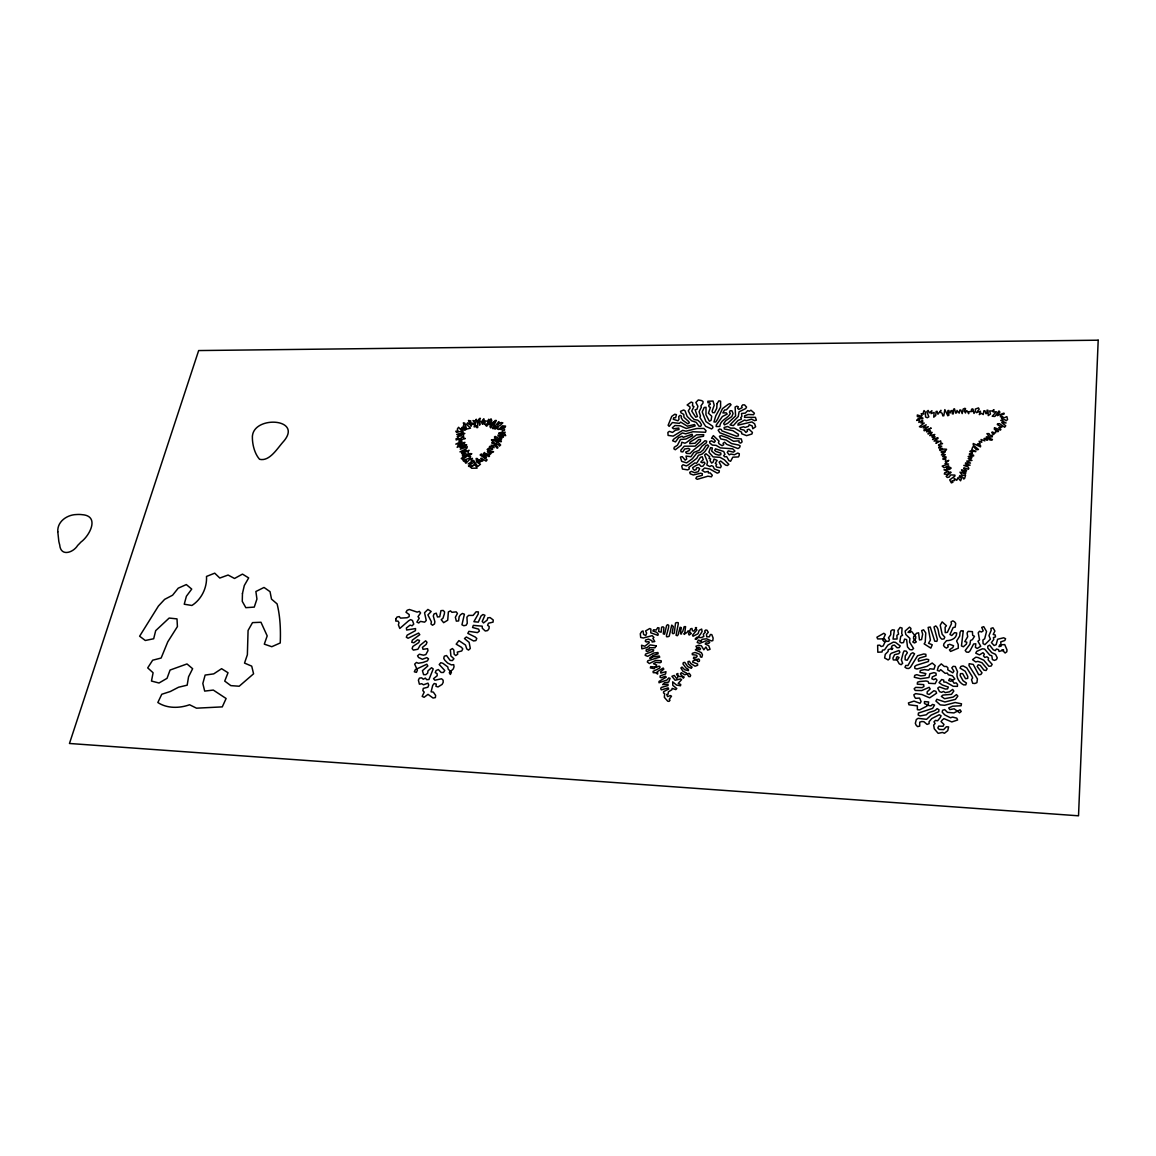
<?xml version="1.0" encoding="UTF-8"?>
<svg xmlns="http://www.w3.org/2000/svg" width="1156" height="1156" viewBox="0 0 1156 1156"><rect width="100%" height="100%" fill="white"/><g stroke="black" fill="none" stroke-linecap="round" stroke-linejoin="round"><path stroke-width="1.5" d="M252.456 435.812C254.566 415.394 303.031 418.472 283.74 441.231C277.642 447.791 269.81 461.808 259.565 459.293C254.45 453.528 252.138 443.846 252.398 436.245M656.276 645.843L655.004 647.793L649.47 647.692L649.022 648.935L646.276 649.686L646.132 650.973L647.288 651.579L650.987 649.629L653.66 649.86L653.371 651.131L645.554 654.065L645.178 655.336L647.62 656.362L653.819 653.01L657.937 652.533L658.096 653.79L652.692 655.553L651.131 658.154L649.73 658.284L650.553 657.172L659.195 656.016L659.744 657.143L647.837 660.741L647.331 661.983L649.34 663.53L655.727 660.408L661.145 660.726L661.304 661.998L660.076 662.735L655.929 662.374L653.501 663.732L656.738 665.018L654.238 668.688L650.351 667.879L650.698 666.607L656.521 667.214L659.122 666.116L660.062 666.998L659.455 668.211L653.082 671.405L653.227 672.676L657.735 672.778L657.648 674.078L656.55 673.341L657.229 671.737L663.168 668.038L663.804 669.136L660.611 671.824L660.827 673.081L665.972 671.679L665.567 673.991L660.177 675.884L660.076 677.199L661.275 677.777L665.336 676.26L666.304 677.141L658.978 681.462L659.007 682.763L666.896 680.046L668.775 677.951L670.104 678.312L668.659 682.098L664.483 682.734L662.706 684.583L668.009 684.207L668.009 685.522L661.174 687.502L660.726 688.788L661.376 689.886L668.168 687.878L668.645 689.077L663.587 691.649L663.515 692.964L664.657 693.643L664.353 697.343L667.706 701.172L669.093 701.389L669.989 700.29L669.237 699.221L671.506 696.187L670.307 695.551L667.59 696.591L666.665 694.409L668.081 694.149L668.37 691.866L671.911 689.684L672.127 688.369L675.783 689.583L676.78 688.557L672.821 685.392L672.676 681.838L676.549 685.06L680.508 685.754L680.711 684.439L678.196 683.398L681.606 679.67L680.479 678.948L675.118 680.263L671.925 676.274L674.266 675.436L676.578 678.442L677.705 677.561L677.907 673.486L676.563 674.078L677.127 675.263L679.786 676.621L682.994 676.419L684.164 677.098L683.297 678.225L680.451 673.76L681.361 672.691L684.742 674.786L689.164 673.327L690.681 675.364L690.146 676.621L688.73 676.563L686.52 673.052L682.936 671.217L680.898 667.98L682.026 667.099L684.728 669.772L688.47 670.61L688.355 669.324L686.043 668.038L682.979 663.934L683.341 662.648L684.757 662.374L687.661 666.579L691.274 668.298L692.083 667.171L688.225 663.847L688.008 661.535L689.424 661.319L690.782 663.472L695.074 666.217L697.646 665.278L697.559 663.992L692.617 662.099L693.08 660.842L698.759 658.949L699.51 659.989L699.322 661.29L697.921 661.651L696.114 659.339L693.484 658.544L693.687 657.258L696.346 657.331L697.184 656.218L696.461 655.177L692.328 654.672L692.285 653.4L695.002 652.461L697.559 653.4L700.001 654.426L700.464 656.911L701.808 657.258L702.487 654.831L701.374 652.62L695.363 649.831L698.889 647.158L700.608 648.762L699.741 649.845L697.314 648.718L695.955 646.247L698.658 645.236L701.345 645.742L703.845 649.788L705.926 646.999L707.616 650.12L710.059 649.282L708.758 645.727L705.218 643.979L706.013 642.852L708.729 643.401L709.697 642.375L708.773 641.464L706.114 640.785L699.756 643.343L697.198 642.505L698.383 640.077L701.287 641.031L700.204 641.363L702.415 639.268L706.663 638.82L711.388 640.915L712.79 640.626L713.136 638.054L711.778 634.601L710.376 634.5L709.437 636.768L706.721 636.84L706.446 634.384L708.296 632.303L706.952 630.179L705.55 630.063L704.654 631.118L705.305 632.202L703.339 634.196L703.816 636.465L701.273 637.621L696.678 637.361L695.103 639.066L696.461 639.326L700.767 633.791L702.097 631.465L701.663 629.066L699.207 630.309L698.022 633.748L693.051 636.262L692.56 635.121L696.923 629.991L695.421 627.636L696.519 627.636L693.817 631.089L692.473 630.829L691.967 628.459L690.58 628.821L688.571 633.95L689.178 635.049L691.317 633.474L688.181 630.771L686.751 632.751L683.774 633.835L684.627 634.413L685.58 626.624L684.179 626.668L682.661 631.653L680.494 633.777L681.563 633.95L680.581 631.364L681.361 627.65L680.075 627.26L678.196 634.673L677.286 635.728L676.058 635.236L678.269 623.965L678.24 622.708L676.881 622.52L675.538 623.026L674.295 633.069L673.038 633.748L672.171 632.823L673.312 626.581L671.752 625.093L669.223 636.161L667.922 636.739L666.521 636.696L666.492 635.439L668.486 627.954L668.775 625.439L667.749 624.659L666.593 625.468L664.599 634.196L663.269 633.893L663.949 627.607L662.995 626.783L661.637 627.217L661.131 632.202L658.66 631.523L659.036 627.896L657.692 627.679L656.29 629.977L653.559 629.789L652.909 630.974L656.565 632.274L658.255 634.124L657.88 635.366L650.77 632.809L650.886 629.11L649.73 628.532L645.568 630.959L646.652 633.127L645.756 635.525L643.603 634.485L643.039 630.959L641.725 631.494L640.294 633.763L640.699 637.462L643.343 637.996L652.172 635.655L653.92 637.404L652.938 638.401L654.787 641.551L652.129 642.014L652.027 640.756L648.487 639.095L645.77 639.918L645.25 641.147L646.218 641.97L648.819 641.58L649.239 642.75L644.817 646.247L641.566 645.236L641.855 648.834L647.201 647.476L650.192 644.904L656.276 645.843M964.379 411.146L965.462 412.981L966.387 410.712L967.297 411.001L968.641 413.704L968.945 411.68L972.283 411.478L971.228 410.149L972.109 408.848L973.034 409.123L973.973 413.429L975.404 411.305L975.332 409.094L978.467 407.895L979.19 409.224L976.43 412.663L980.505 411.233L979.32 414.614L981.386 413.284L983.279 414.556L983.872 410.77L984.883 410.727L985.996 413.732L986.906 413.342L987.022 410.163L988.004 410.279L988.236 415.625L990.446 414.021L989.681 410.9L992.137 411.001L993.972 409.658L993.163 411.984L996.342 411.767L992.224 416.247L994.854 416.463L998.972 410.944L999.911 412.1L997.296 415.64L1003.914 413.111L1004.246 413.877L1000.879 415.38L1000.345 416.752L1002.975 416.897L1001.501 418.082L1001.977 418.79L1006.876 416.637L1007.57 419.556L1006.24 420.683L1004.708 419.671L1000.764 420.379L1006.096 422.966L1001.732 422.605L1005.734 425.798L1004.665 427.243L999.593 423.688L997.556 423.79L997.325 424.599L1001.949 427.099L998.827 427.547L1000.85 429.324L1000.475 430.104L994.478 427.662L994.319 429.179L998.524 431.029L997.96 431.737L995.417 430.624L995.75 432.691L994.796 433.038L992.224 431.939L991.732 432.691L994.044 434.208L991.79 435.277L992.383 436.78L991.371 436.968L988.944 433.587L986.935 433.659L990.793 438.875L992.455 439.453L991.906 440.19L989.926 439.974L987.152 436.693L986.213 437.069L987.802 439.959L986.819 440.263L985.013 438.326L984.031 438.601L984.854 440.884L981.083 439.511L981.776 442.257L979.118 441.245L980.129 443.933L977.427 444.077L980.548 445.595L980.534 446.881L973.251 443.514L973.265 445.103L978.453 449.482L976.43 449.829L973.699 446.65L972.731 446.982L971.763 449.67L975.866 451.577L970.462 450.883L969.841 451.562L972.456 452.646L972.326 453.484L969.393 453.831L969.508 454.655L973.497 455.103L973.67 455.926L968.164 456.519L971.95 457.415L971.185 458.542L968.193 458.499L971.965 460.435L966.748 461.114L970.491 463.094L965.535 462.92L965.52 463.773L970.115 465.189L963.801 465.435L968.164 466.966L968.858 468.527L968.309 469.264L963.988 467.747L963.671 468.556L966.633 470.665L965.939 471.33L961.532 469.813L962.168 471.287L965.838 472.602L965.491 473.873L959.971 472.168L962.095 475.217L965.563 475.318L964.552 478.627L963.569 478.916L962.962 477.341L959.856 475.564L959.205 476.864L961.546 478.353L960.578 480.809L957.934 477.717L956.763 480.318L954.162 478.309L954.553 480.535L951.937 480.867L952.92 482.269L951.345 482.861L949.712 479.899L955.015 475.911L954.827 475.087L950.637 474.928L949.148 477.081L947.255 477.5L946.157 476.258L951.157 472.385L950.29 471.98L947.255 474.35L944.308 474.032L944.799 472.631L948.585 471.634L943.975 469.827L949.553 469.379L951.085 468.209L950.593 467.486L946.764 468.512L946.446 467.732L949.09 466.475L948.498 465.825L944.091 467.747L942.183 466.085L948.599 464.033L944.987 463.628L948.787 460.391L945.348 461.533L945.781 459.004L943.021 459.409L942.993 458.571L945.926 457.747L946.085 456.923L942.545 456.577L945.305 454.626L941.389 454.915L945.232 451.938L941.49 452.617L941.143 451.866L945.781 450.522L946.591 449.265L943.585 449.063L939.973 450.479L939.597 449.727L942.169 448.355L938.701 447.921L938.874 447.097L941.764 446.259L938.542 445.392L938.817 444.583L942.53 443.615L940.998 442.965L940.652 440.826L935.898 443.326L938.094 441.014L934.034 441.043L938.036 438.427L937.834 437.633L932.574 439.497L935.002 436.607L932.213 437.315L931.924 436.549L934.785 434.497L929.742 435.61L932.155 432.402L927.936 433.919L930.609 431.448L930.204 430.726L926.621 431.925L926.664 431.101L931.201 428.038L924.265 430.783L923.846 430.061L928.311 426.737L923.283 427.966L926.187 424.787L921.159 427.229L919.425 426.723L924.222 423.067L920.985 422.98L922.922 421.03L922.17 420.538L918.875 422.431L919.381 419.787L916.708 420.452L918.11 418.689L922.806 418.804L922.806 417.995L917.358 416.579L917.315 414.975L921.346 416.218L922.098 415.64L921.144 413.689L923.904 414.007L923.225 412.721L924.049 410.539L925.407 412.244L925.58 416.969L927.242 417.735L928.832 416.825L926.823 411.608L928.152 410.423L929.28 412.851L931.909 410.698L931.086 413.588L934.149 412.446L933.759 417.171L935.739 415.495L936.085 411.493L937.068 411.29L937.95 414.209L940.912 410.293L940.449 412.389L942.068 413.169L942.805 415.857L943.802 415.77L944.842 409.614L947.819 415.784L949.047 414.99L947.602 412.952L947.934 410.553L948.932 410.467L949.148 412.865L950.131 412.981L951.041 410.626L952.053 410.64L952.284 413.834L953.267 413.935L953.584 409.181L954.495 408.791L955.651 413.111L956.604 412.822L956.995 410.438L959.191 413.14L959.841 410.004L960.838 410.048L962.197 413.602L963.136 409.08L964.942 408.285L965.607 408.848L964.379 411.146M57.8 531.847L58.826 541.384A88.824 65.444 -38 0 0 59.707 544.895C60.647 556.932 73.204 552.756 77.669 545.43A87.365 62.106 -39.6 0 0 80.978 542.02C89.821 535.589 100.023 515.865 82.09 514.666A32.657 23.77 -40 0 0 76.571 514.536C67.164 514.695 57.049 521.5 57.8 531.847M476.677 426.232L476.85 427.648L477.703 427.547L477.645 421.102L479.567 418.4L480.419 418.356L478.902 421.131L479.697 425.206L480.174 421.145L481.402 421.29L482.514 424.266L482.702 419.946L483.887 418.761L484.162 424.368L485 424.397L485.115 420.856L487.427 421.275L488.829 419.223L488.742 421.376L485.722 425.451L486.763 426.232L491.011 418.819L491.806 420.654L489.132 424.888L493.496 421.998L489.956 426.694L490.708 427.893L494.97 420.509L496.314 420.452L492.499 428.356L493.121 428.76L498.742 421.622L499.435 422.518L497.326 424.859L501.227 422.532L502.817 422.85L500.028 425.538L495.982 427.026A2.832 2.225 -27.2 0 0 494.927 429.151L498.063 427.214L497.412 429.02L498.641 429.454L502.441 425.827L505.562 426.102L505.085 427.373L502.672 427.041L500.288 429.497L503.12 428.414L504.522 429.049L504.464 430.263L502.138 430.307L503.019 431.838L498.67 433.24L503.741 433.168L504.955 432.026L504.594 434.006L505.707 435.668L502.195 434.381L497.933 435.104L498.222 436.188L501.531 435.465L503.583 436.491L503.265 437.243L500.158 436.621L499.825 437.373L501.877 438.413L501.256 439.526L495.173 436.433L494.479 436.997L495.071 438.254L501.415 441.101L501.054 441.838L494.609 439.396L491.387 439.916L497.86 441.924L500.635 445.017L499.349 446.158L498.525 444.54L496.979 444.236L496.935 442.864L495.389 443.47L492.398 441.65L491.719 442.979L496.531 445.363L497.933 447.719L497.21 448.253L495.418 446.158L491.112 445.161L494.147 447.733L489.638 446.375L489.234 447.603L492.658 449.222L488.164 448.629L487.11 449.612L493.54 451.779L492.109 452.531L487.601 451.245L487.456 452.01L491.098 453.427L490.086 454.351L486.56 453.788L489.58 455.941L489.002 456.591L486.344 455.406L484.509 452.458L483.338 453.701L486.43 457.574L484.942 457.545L481.301 453.961L480.116 454.987L487.052 459.77L486.719 460.522L486.069 461.143L481.142 458.094L480.723 458.831L482.905 460.81L481.633 461.403L478.642 459.741L480.376 461.981L478.96 462.472L477.471 460.868L477.558 458.614L476.127 458.47L476.662 462.039L480.477 464.235L477.76 466.475L474.263 461.446L473.642 462.082L477.096 468.151L471.59 468.252L470.738 467.255L474.076 465.044L469.452 466.706L468.455 466.013L472.674 463.021L468.18 463.917L473.801 460.449L471.128 460.868L472.457 458.354L469.538 459.539L465.911 463.253L465.117 462.299L466.301 460.391L463.99 461.389L462.992 460.449L470.116 457.978L470.694 456.678L468.483 456.504L471.793 453.744L470.376 453.571L462.761 459.365L461.23 458.499L464.033 456.504L465.536 456.779L466.33 455.305L462.4 455.912L462.718 454.698L465.218 453.716L467.458 454.337L468.671 453.268L467.905 452.155L469.033 450.248L462.039 453.86L461.504 452.877L466.244 450.479L459.944 451.866L466.634 448.615L467.327 446.751L460.276 449.222L466.764 445.002L465.304 444.612L459.972 447.56L460.406 446.346L462.92 445.392L462.183 444.598L457.184 447.372L458.253 444.858L464.105 443.601L464.929 442.372L455.782 444.121L462.024 441.26L461.446 440.364L458.932 441.274L459.365 440.089L465.304 438.572L463.267 437.719L463.7 435.899L461.027 438.182L456.172 439.988L456.085 438.745L458.614 438.225L457.198 436.563L461.591 435.783L456.765 434.526L459.105 433.659L462.834 434.8L464.813 433.428L460.984 432.965L462.992 431.997L462.964 430.87L456.562 432.387L455.796 431.231L458.022 430.928L457.299 429.122L458.571 427.272L460.868 429.844L462.559 429.613L462.819 428.862L461.215 428.674L461.851 427.46L464.12 428.038L464.192 430.205L465.565 429.96L465.145 427.185L463.05 426.304L463.975 425.278L463.354 422.807L464.871 423.183L466.576 429.078L470.55 428.139L466.605 424.397L467.602 422.807L468.772 424.165L469.408 421.94L468.483 420.495L470.781 420.9L470.001 424.541L471.113 426.275L471.648 422.98L473.006 423.371L473.035 424.657L474.697 422.85L472.963 420.538L475.029 420.943L476.286 419.223L476.763 420.452L474.061 426.824L475.419 426.766L475.839 425.35L476.677 426.232M963.208 631.162L961.46 645.958L963.41 646.753L966.402 644.051L966.835 642.187L964.783 641.609L967.702 636.725L967.081 633.026L968.136 631.364L972.427 631.638L972.658 635.352L974.508 636.291L972.442 639.586L970.534 640.511L969.971 644.224L965.217 650.481L966.402 652.056L968.555 652.287L970.029 650.871L973.627 643.979L975.794 643.791L975.433 647.36L977.196 648.458L980.75 646.262L977.947 641.233L979.537 639.918L978.236 632.78L979.522 631.248L981.487 632L983.221 630.844L981.719 627.376L983.742 626.668L986.545 631.494L984.666 638.82L982.918 639.976L983.077 643.646L984.926 644.629L990.389 639.138L988.972 635.627L991.183 630.309L990.909 628.445L992.961 627.78L994.897 631.046L993.206 634.442L995.273 635.02L995.489 636.898L993.438 637.563L993.784 639.427L991.415 642.591L994.131 645.525L996.125 644.701L997.628 639.254L1003.683 637.78L1005.576 638.719L1004.824 640.511L1000.735 641.898L1001.096 646.161L998.972 646.652L999.767 644.889L1004.723 644.586L1006.992 649.86L1006.804 651.767L1005.113 652.995L1001.992 649.73L1003.668 650.106L999.059 651.478L998.538 649.629L996.472 649.022L995.229 650.597L993.264 649.759L989.608 645.135L987.773 646.19L987.773 648.082L991.689 652.591L995.533 654.383L997.267 657.822L996.414 659.599L994.391 660.379L992.412 659.57L991.819 655.799L989.782 655.091L984.565 649.051L982.398 648.805L976.69 651.406L975.751 653.14L979.493 654.903L982.961 652.692L984.348 654.152L983.496 655.9L984.796 657.417L986.877 656.796L988.553 658.01L988.12 659.888L992.166 664.382L991.111 666.073L988.929 666.29L983.756 660.177L977.99 657.533L975.852 657.186L972.528 659.657L975.736 661.955L977.817 661.362L981.921 662.691L987.123 668.789L986.068 670.494L983.915 670.133L980.288 665.394L978.207 664.787L977.196 666.492L982.022 672.835L980.852 674.468L978.67 674.743L973.236 664.425L969.19 663.703L969.003 665.61L977.412 678.919L976.907 682.676L974.898 683.485L972.716 683.312L971.502 679.656L972.644 677.994L971.95 676.173L966.734 667.85L963.093 665.914L960.954 666.362L960.015 668.081L965.188 671.231L967.803 676.477L967.702 678.399L965.535 678.702L962.63 673.572L960.448 673.63L960.159 675.523L963.02 680.682L966.43 683.037L965.766 684.872L963.569 684.858C959.075 682.604 955.42 676.636 957.544 671.809L955.318 666.521L953.151 666.347L951.807 667.865L953.931 671.159L952.804 672.821L947.775 669.786L947.906 667.879L946.475 666.477L944.308 666.477L941.273 663.891L938.34 666.737L937.328 670.422L939.308 671.145L940.681 669.642L945.16 673.341L947.328 673.081L948.31 674.757L952.457 675.855L954.856 678.977L950.709 681.289L948.686 680.508L949.611 678.731L951.619 679.54L954.076 683.225L956.229 682.878L957.515 684.424L957.428 686.361L953.252 686.288L945.984 682.17L943.816 682.011L943.73 680.104L941.663 679.526L939.077 682.647L942.4 685.031L948.325 687.054L947.573 688.875L945.406 689.063L939.409 686.895L937.733 688.152L939.553 691.606L941.548 692.357L943.498 691.447L945.218 692.617L949.452 691.823L952.645 689.424L953.816 691.057L951.475 694.337L942.978 695.074L941.374 696.403L944.582 698.715L953.151 697.068L956.474 694.597L957.833 696.1L955.448 699.366L944.914 701.981L936.837 699.279L935.912 701.056L940.29 704.914L944.64 705.276L955.159 702.53L961.489 703.802L961.098 705.738L952.515 706.229L948.686 707.949L949.827 709.611L954.134 708.787L959.581 712.804L961.214 711.475L960.072 709.798L953.917 712.92L947.472 712.356L944.698 709.596L942.617 710.246L942.183 712.168L944.842 714.972L950.535 717.775L952.602 717.067L956.807 718.165L957.63 719.986L951.807 721.936L943.932 718.613L942.299 719.942L941.042 721.575L943.975 724.451L943.065 726.257L938.715 726.127L937.834 727.948L939.25 729.436L943.571 729.638L946.403 726.748L948.599 726.922L947.747 730.621L944.452 733.28L942.458 732.442L938.166 733.337L934.265 728.786L933.658 725.043L935.103 723.54L933.99 721.85L935.45 720.376L937.588 720.795L940.218 717.63L941.085 715.824L939.264 714.74L931.779 718.584L929.077 721.691L929.106 723.656L927.069 724.422L923.933 721.72L921.765 721.517L919.699 722.197L919.699 726.098L917.575 726.618L916.13 725.159L915.335 723.338L916.332 719.523L918.095 718.338L926.563 719.335L931.028 715.174L938.788 711.663L938.932 709.712L937.111 708.642C934.409 712.443 928.759 710.882 926.375 714.784L920.06 715.94L918.182 714.986L918.442 713.05L932.603 708.397L934.539 705.044L932.487 704.409L930.999 705.854L928.832 705.565L924.453 703.527L924.468 701.591L928.673 701.967L928.282 703.874L926.939 706.07L919.569 709.9L917.402 709.712L917.329 705.839L908.977 704.799L908.428 702.935L914.006 701.1L919.974 703.296L921.101 701.62L919.598 698.094L915.494 698.296L914.439 696.635L913.861 694.785L915.624 693.643L921.997 694.539L929.641 697.848L936.591 693.181L935.898 691.36L933.86 690.724L929.135 694.525L927.155 693.745L927.17 691.823L930.161 689.005L929.164 687.314L921.708 690.566L915.22 690.45L914.165 688.788L915.668 687.387L922.127 687.647L923.919 686.534L923.687 684.627L917.272 684.135L917.517 682.228L919.569 681.563L925.999 680.985L928.08 681.476L928.774 683.283L935.175 683.644L936.981 680.147L935.638 678.659L933.759 679.656L931.852 678.76L932.372 676.896L936.187 675.118L935.984 673.226L933.947 672.633L929.829 673.789L928.933 677.532L920.378 678.745L914.309 677.243L914.743 675.364L916.766 674.67L920.812 675.899L925.089 675.364L925.855 673.572L919.93 672.301L920.349 670.437L924.569 669.584L928.499 670.234L929.901 668.76L933.961 669.237L935.19 665.581L932.198 663.024L927.054 666.304L916.925 668.992L914.902 668.414L914.656 666.535L916.332 665.307L928.398 661.521L928.702 659.643L926.635 659.18L918.514 661.203L918.283 659.325L919.815 657.966L925.97 656.175L925.855 654.296L923.745 653.978L917.575 655.755L910.451 667.229L908.804 668.486L906.68 668.356L904.975 667.243L905.798 665.466L907.937 665.524L914.555 653.79L912.807 652.735L910.957 653.732L907.171 660.264L905.119 659.758L905.22 656.016L907.373 652.721L906.246 651.146L904.151 650.915L903.27 652.634L901.377 659.888L902.648 663.342L901.102 664.686L899.238 663.819L896.175 658.385L897.128 656.651L899.065 657.461L898.053 659.18L895.438 659.975L893.313 659.917L892.909 658.096L894.614 654.657L898.703 653.718L899.888 652.129L898.963 650.481L891.189 653.342L889.99 654.932L889.701 658.645L888.126 659.946L884.629 657.952L885.25 654.354L888.097 651.493L888.242 649.629L892.837 648.328L891.868 649.556L891.392 647.244L892.316 645.539L894.383 645.062L897.099 647.765L899.223 647.606L900.206 645.915L895.452 642.375L893.371 642.086L887.952 645.091L884.542 649.831L882.447 650.163L882.028 651.998L877.809 652.23L877.65 645.294L879.759 645.164L881.161 646.507L883.198 645.958L885.727 640.352L884.456 638.878L877.65 638.936L876.927 637.216L883.834 633.286L885.409 634.442L882.75 640.019L884.022 641.493L888.776 641.262L889.455 639.485L888.444 637.895L890.741 634.716L890.785 631.133L892.316 629.803L894.397 630.049L893.039 639.095L897.07 639.008L896.897 635.338L898.559 634.138L897.851 630.598L900.119 627.433L902.07 628.084L901.709 633.604L902.561 635.265L900.77 636.306L899.787 641.768L901.405 642.924L903.501 642.563L904.584 639.095L906.607 639.6L907.503 646.941L909.902 649.658L912.026 649.831L913.572 648.502L909.57 642.1L909.917 638.444L905.813 634.514L905.09 631.06L909.526 627.144L910.971 628.459L910.119 632.476L908.009 632.346L909.44 630.93L911.911 631.826L915.769 636.696L915.668 638.589L912.778 641.97L914.526 642.982L916.318 641.912L913.543 638.56L913.645 636.667L916.52 633.286L918.587 632.794L919.468 639.947L921.578 639.6L922.661 634.109L921.621 630.584L923.586 629.803L925.768 632.924L925.219 642.23L924.15 643.863L930.826 648.126L932.242 644.773L928.543 643.285L930.407 640.092L928.152 627.405L930.248 627.014L934.713 641.161L936.837 641.363L937.415 639.557L934.005 626.986L935.782 625.916C939.987 629.124 937.198 636.002 941.909 639.21L944.033 638.907L944.784 637.144L942.154 634.239L940.218 625.194L942.154 621.899L946.446 625.743L945.117 627.231L945.218 632.607L947.356 632.39L951.489 623.72L951.041 621.914L952.819 620.83L954.567 621.856L955.709 623.402L955.217 627.101L953.122 627.564L949.957 634.528L951.749 635.511L954.581 632.65L956.691 632.982C956.821 638.387 951.113 640.67 946.533 640.67L943.99 643.646L943.542 645.496L944.698 647.057L946.475 648.082L948.18 646.898L947.66 645.091L949.64 644.326L953.584 645.727L952.847 647.505L949.423 649.86L950.579 651.435L958.31 648.155L958.194 644.412L956.604 641.031L959.697 636.06L960.044 632.332L961.127 630.699L963.208 631.162M717.067 403.603L716.734 408.241L714.495 412.678L712.66 412.663L712.096 411.261L714.206 405.221L713.05 401.045L707.848 401.248L707.934 402.765L709.755 402.823L710.362 404.195L708.758 405.149L708.931 406.666L710.405 407.418L708.44 413.227L711.735 416.218L711.056 420.365L709.365 421.203L705.955 414.715L706.041 407.302L704.206 407.447L702.212 411.926L705.955 421.608L712.587 426.174L712.92 427.662L711.619 428.934L705.622 426.347L699.9 417.489L700.449 415.943L699.062 411.695L701.331 407.288L700.926 405.843L702.978 403.083L703.065 401.537L701.735 400.641L698.325 399.933L695.883 402.461L697.906 406.334L696.938 409.354L695.117 409.802L697.487 416.478L695.768 417.215L691.721 411.045L693.932 406.594L692.516 405.799L692.704 402.721L691.201 402.042L687.126 404.976L689.8 406.71L690.06 408.184L688.282 410.842L691.042 416.174L694.221 419.57L697.66 420.119L700.03 422.229L701.533 424.873L700.666 426.333L698.889 426.116L696.244 422.359L691.591 420.77L687.141 416.42L685.075 410.828L683.702 409.975L680.537 411.348L680.971 412.779L683.731 414.397L684.034 417.345L688.644 421.478L689.395 422.793L687.834 423.804L682.719 420.278L681.173 417.677L681.505 416.131L680.075 415.351L678.731 416.55L678.991 419.411L677.893 420.784L673.254 419.267L673.789 417.735L675.61 417.735L676.448 414.643L674.772 414.238L671.766 416.362L668.139 425.235L669.18 426.376L672.402 422.547L679.41 423.385L680.653 422.085L687.329 426.174L694.554 424.541L695.19 425.928L686.332 428.471L680.32 425.827L674.931 425.509L672.33 427.792L673.543 428.804L678.76 428.038L679.005 429.541L675.436 430.263L672.489 432.445L669.324 431.347L667.865 432.474L668.11 435.422L673.211 436.115L682.632 430.379L685.956 431.188L696.808 428.5L703.888 428.442L706.041 430.697L705.507 432.257L692.849 431.766L685.638 433.832L682.343 432.936L673.529 439.309L672.604 440.768L675.494 441.895L678.601 437.647L682.098 436.26L683.254 437.344L692.112 434.223L692.56 435.696L685.869 439.034L680.451 439.468L677.416 445.277L674.251 447.256L673.919 448.831L675.277 449.742L681.159 445.306L681.823 442.213L684.916 443.21L686.606 442.401L696.533 434.829L703.744 434.67L703.484 436.245L697.949 437.286L690.06 442.054L689.67 443.629L694.987 443.225L698.816 439.439L700.623 439.627L700.392 441.216L695.103 446.158L684.265 446.187L680.812 450.118L681.029 451.664L682.806 451.924L684.684 449.005L688.34 448.412L689.829 449.193L688.904 450.667L685.638 452.097L686.505 453.398L690.103 453.571C694.337 448.542 700.218 445.363 704.943 440.725L706.648 441.173L706.388 442.762L702.01 446.1L698.975 450.392L693.86 452.415L690.912 456.736L686.014 456.056L686.693 459.048L685.205 460.175L682.228 456.62L680.393 457.068L681.679 461.36L686.621 462.877L692.415 458.715L696.765 453.123L700.449 452.285L703.195 449.901L705.955 445.624L707.674 444.843L708.7 446.043L704.755 451.707L701.995 454.12L698.412 455.334L696.765 458.354L687.993 465.102L686.274 465.94L683.037 464.755L681.722 466.027L682.474 469.061L687.791 469.885L689.337 468.816L688.875 467.313L694.843 462.935L696.635 463.209L700.435 457.371L702.241 456.75L703.253 459.626L700.767 462.053L702.299 462.805L704.047 462.024L704.987 463.296L702.935 466.171L701.056 466.432L699.091 464.192L695.768 465.637L692.632 467.689L693.167 469.163L694.409 470.232L696.187 469.538L696.461 467.934L698.34 467.645L699.64 468.657L698.181 471.749L694.481 472.645L691.389 471.359L689.742 472.298L690.175 473.801L693.354 474.986L700.666 473.194L702.357 473.714L702.227 475.333L696.692 476.908L695.854 478.44L697.285 479.321L707.877 476.2L711.446 476.792L712.298 475.26L710.232 472.92L708.353 472.977L708.281 471.388L704.828 472.139L702.068 470.304L704.625 468.007L709.914 469.061L717.24 473.136L719.032 472.457L719.364 470.839L714.394 469.033L713.035 466.301L711.431 465.637L709.77 466.562L706.822 464.943L707.515 461.952L704.611 454.958L705.969 453.73L709.712 456.808L709.004 458.354L710.637 458.961L709.986 460.536L711.663 463.079L713.194 461.995L714.032 459.048L717.139 460.42L715.304 463.383L716.662 464.351L715.911 465.882L716.893 467.154L720.506 467.718L721.243 466.157L719.133 462.111L720.679 461.027L725.607 465.102L727.355 465.536L728.815 464.365L724.422 459.799L720 457.314L713.05 456.895L708.874 452.126L710.564 447.632L712.342 447.95L711.706 451.129L715.448 454.236L718.902 455.132L720.766 454.713L720.882 453.109L715.925 451.432L714.711 450.349L715.477 448.831L723.743 451.519L724.942 454.366L723.67 455.666L724.725 456.866L726.618 456.577L728.974 460.652L730.606 461.273L732.817 457.184L738.467 456.923L739.204 455.377L739.305 453.773L737.745 453.036L734.45 454.756L730.968 454.062L729.219 454.857L727.269 452.343L728.266 450.883L733.424 452.155L734.941 451.057L732.687 448.817L720.39 447.892L716.041 445.349L712.399 445.103L709.856 443.08L709.654 441.549L711.417 440.812L714.22 442.445L715.318 441.057L713.295 438.63L711.547 438.269L713.353 435.624L719.046 441.101L718.382 442.647L719.249 443.947L722.095 445.71L723.714 444.742L723.064 443.326L724.552 442.199L726.777 444.381L738.019 448.571L739.58 447.517L740.172 445.941L738.742 445.06L731.676 443.601L726.084 440.017L720.809 438.948L719.408 436.274L721.2 435.639L727.731 437.907L733.554 441.26L739.045 440.841L739.074 442.43L740.693 443.095L742.094 441.881L741.285 438.933L734.349 438.24L719.856 432.792L718.151 430.191L719.538 428.992L721.257 429.44L721.893 430.841L736.502 436.26L738.366 435.855L738.438 434.28L732.89 430.668L724.335 428.977L724.075 427.46L727.716 426.521L730.621 428.168L734.335 428.125L741.617 432.214L741.733 433.76L746.559 435.639L751.935 434.006L752.412 432.431L749.03 429.194L747.21 429.757L747.383 431.304L745.895 432.416L744.002 430.09L740.534 429.237L739.97 427.792L743.554 426.781L745.114 427.474L748.568 426.261L749.16 424.714L752.195 425.928L752.802 428.76L755.634 426.752L754.608 423.833L751.92 421.911L737.889 425.177L738.222 423.602L744.637 420.004L746.198 420.697L751.53 419.18L754.521 420.64L756.371 420.177L755.403 417.345L744.507 417.345L744.666 415.77L748.235 414.498L753.567 414.701L754.391 413.227L750.923 410.192L749.363 411.218L747.744 410.611L745.288 413.111L741.56 413.472L741.863 416.348L740.736 417.706L741.458 419.079L738.034 420.423L733.323 425.625L730.014 424.888L738.265 416.492L739.074 411.839L745.707 408.559L746.545 407.085L744.58 404.889L742.73 404.846L741.632 406.204L742.138 407.649L738.814 409.383L737.6 408.328L738.352 406.84L736.777 406.175L735.115 407.057L735.577 415.987L727.745 423.284L724.407 424.902L723.699 423.53L725.722 420.697L731.777 416.608L733.077 413.573L731.95 410.785L730.13 410.712L729.422 412.215L730.303 413.487C728.005 418.645 720.231 419.744 719.798 426.463L716.156 426.535L716.301 424.96L722.384 416.536L727.182 414.094L726.243 412.851L722.847 412.938L724.523 410.019L726.387 409.831L731.04 404.759L730.014 403.589L728.266 404.297L722.413 408.689L717.63 419.151L715.766 422.041L713.946 421.94L715.781 415.813L720.593 407.1L720.593 401.19L718.873 400.829L717.067 403.603M395.814 619.009L395.785 621.075L397.982 621.09L399.037 622.723L398.387 624.818L399.788 628.459L408.588 620.83L410.611 619.602L412.461 620.483L413.747 624.11L412.085 625.801L410.12 625.107L406.363 628.011L406.666 630.02L415.568 628.561L415.409 630.67L407.172 635.135L406.32 637.216L408.068 638.256L418.602 633.069L419.773 634.673L412.316 640.164L411.767 642.288L413.862 642.765L417.533 639.803L419.541 640.453L418.775 642.563L412.88 646.435L412.1 648.559L413.357 650.106L417.894 649.239L420.105 645.308L425.639 640.8L426.998 642.274L426.203 644.369L422.446 647.374L423.009 649.325L427.575 648.646L427.966 650.684L425.813 654.585L423.53 655.192L419.368 654.209L417.562 655.799L418.602 657.518L422.374 659.281L426.839 657.634L428.515 658.819L427.431 660.871L422.952 662.475L418.385 663.255L416.435 662.46L414.686 664.136L417.388 670.205L416.449 672.359L414.325 671.795L415.322 669.656L426.81 664.223L427.821 665.986L422.431 670.682L423.587 674.656L425.856 674.685L427.677 673.067L427.966 670.885L431.549 667.72L433.211 668.948L428.963 679.511L426.665 679.685L425.379 678.095L423.24 679.222L421.694 677.864L419.397 678.095L418.4 680.205L419.397 684.193L421.709 683.716L423.501 684.8L427.951 683.153L428.746 685.06L427.893 687.213L423.284 688.398L422.821 690.609L424.209 692.126L422.186 696.36L424.093 697.299L428.009 694.351L433.052 698.036L435.379 697.588L435.639 695.377L433.327 692.112L431.101 691.823L432.705 685.421L434.194 683.514L436.303 684.092L435.942 686.288L438.008 686.953L442.112 684.41L443.196 682.329L443.109 680.162L441.563 678.774L434.858 680.219L433.514 678.659L437.185 675.754L437.113 673.601L435.248 672.619L436.115 670.48L438.341 669.555L441.13 672.46L443.413 672.474L444.785 670.523L439.222 664.527L440.797 662.706L442.893 663.298L447.805 666.954L448.152 669.035L451.404 672.373L450.349 674.468L449.308 672.691L453.311 668.89L454.033 666.737L453.716 664.657L451.404 664.902L447.618 663.038L444.728 660.134L443.745 658.342L444.294 656.175L446.577 655.553L450.132 660.423L452.386 660.567L453.947 658.747L450.912 655.972L450.334 649.773L452.43 648.559L453.831 650.048L454.164 654.238L455.753 655.539L457.747 654.152L457.27 652.129L461.75 650.958L462.761 648.892L461.475 647.302L456.187 644.152L458.918 640.612L465.507 645.034L466.778 648.95L468.527 650.091L470.319 648.473L469.134 642.36L464.481 638.531L466.345 637.014L473.57 640.959L475.896 640.583L476.778 638.488L475.304 637.072L467.819 633.387L468.903 631.349L477.471 632.592L479.364 631.089L478.671 629.167L472.558 627.477L473.339 625.367L482.182 626.162L482.327 628.257L485.289 631.017L487.601 630.569L489.002 628.676L489.205 626.538L487.572 625.28L488.482 623.214L493.048 622.13L493.251 620.006L490.057 617.564L487.76 617.882L487.24 620.021L483.526 622.94L482.211 621.408L484.928 615.252L482.933 614.515L481.026 615.989L478.295 622.13L473.873 621.711L478.237 614.009L478.367 611.9L476.127 611.799L473.093 615.397L468.57 615.397L466.937 617.116L467.255 623.257L466.114 625.251L463.816 625.728L461.952 624.775L464.394 614.226L462.429 613.46L460.478 614.833L459.134 616.74L458.629 620.931L456.345 621.148L455.363 617.232L457.444 613.46L456.23 611.885L451.909 612.29L450.493 610.874L448.355 611.929L447.733 620.194L443.644 622.665L441.202 619.703L443.008 618.157L444.338 613.966L444.583 611.871L443.196 610.44L440.942 610.657L439.728 616.74L437.459 616.986L436.274 613.186L434.035 613.923L433.298 616.004L434.873 621.784L434.512 623.908L432.517 625.237L430.971 623.951L431.419 621.841L427.893 614.891L431.174 611.51L427.908 609.443L424.527 612.738L426.261 620.469L424.628 622.174L420.495 621.379L418.732 622.968L416.882 622.087L419.209 618.243L418.01 616.683L420.582 612.983L419.397 611.408L417.171 612.102L409.383 609.487L407.187 610.267L405.987 612.218L409.181 614.559L409.195 616.61L407.114 617.752L400.453 618.113L399.239 616.582L396.999 617.058L395.814 619.009M242.457 593.505L242.269 601.351L245.838 607.68L254.262 607.102L256.935 599.039L255.881 591.511L264.03 587.45L270.042 591.67L271.501 599.097L277.093 603.894C280.229 616.437 280.778 629.89 280.243 642.967L271.776 646.71L264.305 644.152L267.195 635.901L260.967 622.26L252.514 622.622L248.078 630.439L247.37 654.758L244.523 663.082L251.719 666.145L253.569 673.804L239.191 686.231L230.839 685.624L224.726 681.086L228.021 672.749L221.591 668.688L213.73 673.876L205.132 675.075L202.835 683.485L204.684 691.1L213.311 690.074L226.114 698.513L222.284 706.88L196.506 708.18L189.57 704.755C179.483 708.382 166.999 708.614 157.837 702.501L161.768 694.265L170.322 691.505L178.559 687.228L187.171 685.176L188.558 676.809L192.633 668.703L186.997 663.949L170.077 670.047L167.042 678.326L159.008 683.008L151.479 681.057L153.098 672.749L147.708 667.893L152.664 660.206L161.132 658.039L167.779 641.826L177.417 626.581L176.998 618.894L169.166 618.055L155.699 630.641L153.676 638.748L145.295 640.496L139.616 636.205L158.43 606.033L164.629 599.372L172.591 595.21L178.212 588.187L186.318 584.575L191.723 589.083L186.391 596.265L184.238 604.227L191.91 605.469C201.505 599.357 207.155 587.739 206.505 576.439L214.727 573.174L219.799 578.043L228.093 575.038L234.524 578.477L242.471 574.113L248.67 577.913L244.306 585.514L242.457 593.505M1098.2 340.196L1078.519 815.804L69.461 743.481L198.659 350.557L1098.2 340.196"/></g></svg>
